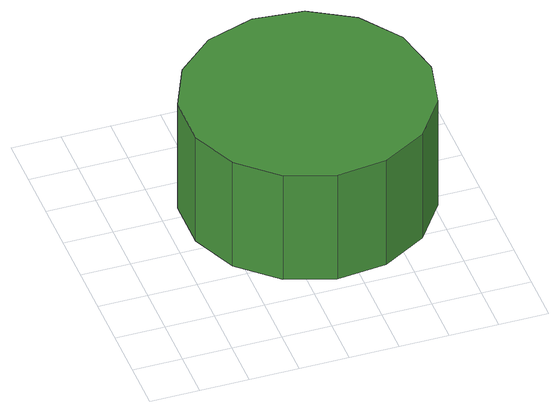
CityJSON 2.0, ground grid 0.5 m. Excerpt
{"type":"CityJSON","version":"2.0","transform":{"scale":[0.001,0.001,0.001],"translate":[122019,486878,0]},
"CityObjects":{
"tree1":{"type":"SolitaryVegetationObject","attributes":{"function":"something"},"geometry":[{"type":"MultiSurface","lod":"1","boundaries":[[[0,1,2,3,4,5,6,7,8,9,10,11,12,13,14]],[[15,16,17,18,19,20,21,22,23,24,25,26,27,28,29]],[[0,29,28,1]],[[1,28,27,2]],[[2,27,26,3]],[[3,26,25,4]],[[4,25,24,5]],[[5,24,23,6]],[[6,23,22,7]],[[7,22,21,8]],[[8,21,20,9]],[[9,20,19,10]],[[10,19,18,11]],[[11,18,17,12]],[[12,17,16,13]],[[13,16,15,14]],[[14,15,29,0]]]}]}
},
"vertices":[
[3146,1879,2200],[3039,2384,2200],[2735,2801,2200],[2288,3060,2200],[1775,3113,2200],[1284,2954,2200],[901,2609,2200],[691,2137,2200],[691,1621,2200],[901,1149,2200],[1284,804,2200],[1775,645,2200],[2288,699,2200],[2735,957,2200],[3039,1374,2200],[3039,1374,930],[2735,957,930],[2288,699,930],[1775,645,930],[1284,804,930],[901,1149,930],[691,1621,930],[691,2137,930],[901,2609,930],[1284,2954,930],[1775,3113,930],[2288,3060,930],[2735,2801,930],[3039,2384,930],[3146,1879,930]
]}
